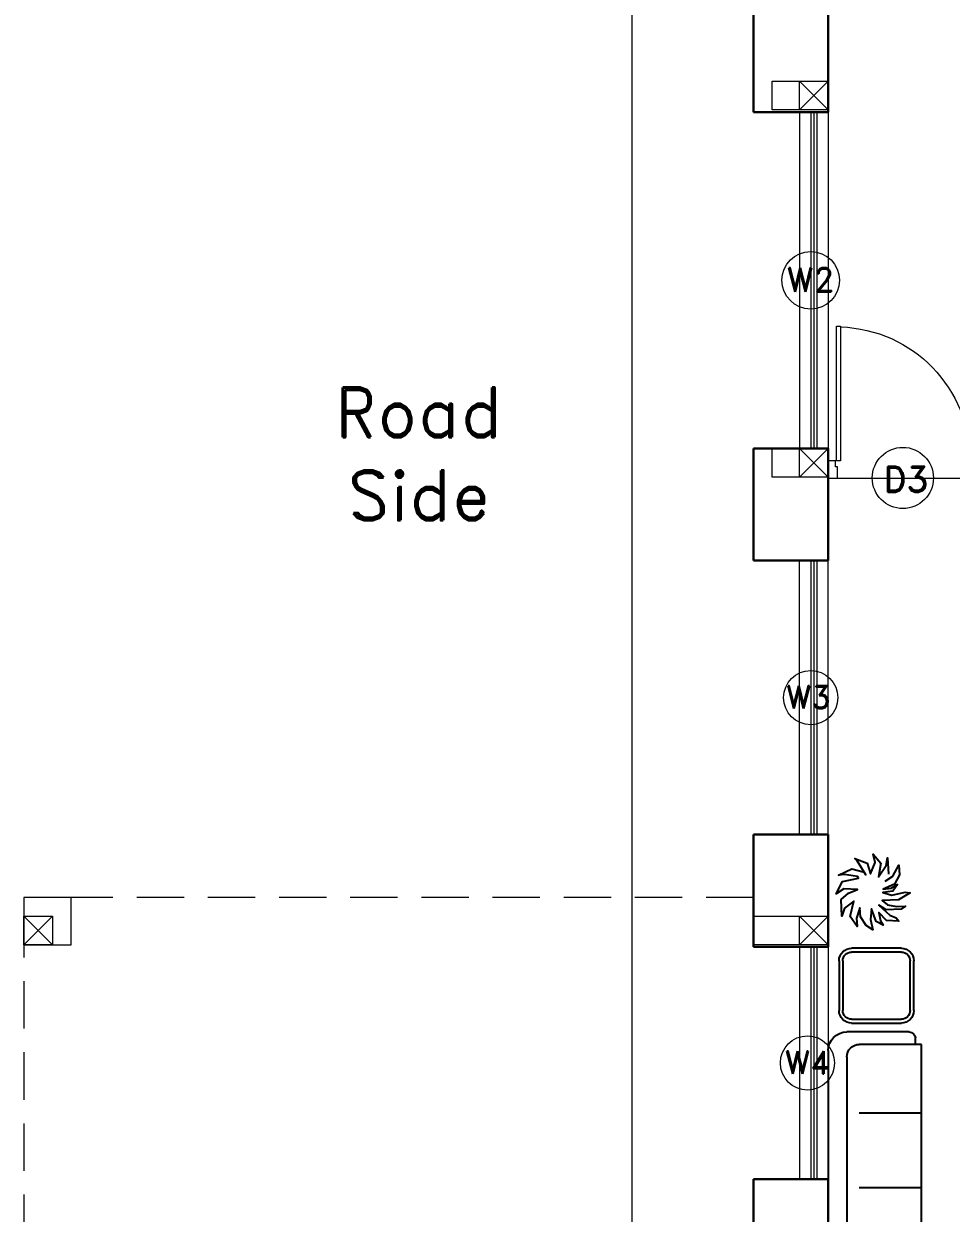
# Model space of a CAD drawing. Header units: inches. Extents: x -605 to 2991212, y -2872845 to 0.
# Drawn here: x 2442706 to 2450154, y -2753269 to -2743721 of the extents above; entities that cross this region are included whole.
import ezdxf

# ---------------------------------------------------------------- set-up
doc = ezdxf.new("R2010")
doc.units = ezdxf.units.IN
doc.header["$LTSCALE"] = 600
doc.header["$MEASUREMENT"] = 0
doc.linetypes.add('DASHED', pattern=[19.05, 12.7, -6.35])
for name, color, linetype in [('CAY', 94, 'Continuous'), ('M40-KOLTUKSUNGERI', 136, 'Continuous'), ('see level', 2, 'Continuous'), ('SnT-ROAD', 25, 'Continuous')]:
    doc.layers.add(name, color=color, linetype=linetype)
for name, color, linetype, lineweight in [('DIM', 251, 'Continuous', 0), ('FURNITURE', 23, 'Continuous', 9), ('object dash', 250, 'DASHED', 5), ('PV_TEXT_ROMANS', 7, 'Continuous', 0), ('rRCC 2', 40, 'Continuous', 15), ('TEXT', 7, 'Continuous', 0), ('WALLS', 7, 'Continuous', 30)]:
    doc.layers.add(name, color=color, linetype=linetype, lineweight=lineweight)
doc.layers.add('window', color=7, linetype='Continuous', lineweight=15, true_color=0x735461)
doc.styles.add('DIM', font='geniso.shx', dxfattribs={"width": 0.85})
doc.styles.add('PV_ROMAND', font='romand.shx')
doc.dimstyles.new('ST-100', dxfattribs={"dimscale": 100, "dimtxt": 2.5, "dimasz": 2, "dimexe": 0.18, "dimexo": 0.0625, "dimgap": 0.2, "dimtad": 0, "dimdec": 0, "dimzin": 0, "dimdsep": 46, "dimtxsty": 'DIM', "dimblk": 'OPEN90', "dimcen": 0.09, "dimclrd": 256, "dimclrt": 7, "dimadec": 0, "dimazin": 0, "dimtfac": 1, "dimtdec": 0, "dimtofl": 0, "dimtmove": 0, "dimatfit": 3, "dimldrblk": 'OPEN90', "dimfxl": 1, "dimtolj": 1, "dimtzin": 0, "dimlwd": -1, "dimarcsym": 0})

# ---------------------------------------------------------------- blocks, each defined once
blk = doc.blocks.new('Archi.Space.tree5413')
at = {"layer": 'CAY'}
blk.add_lwpolyline([(145.517, 88.324), (145.717, 88.02), (146.157, 87.772), (145.771, 87.753), (145.397, 87.943), (145.198, 88.401), (145.238, 88.077), (145.384, 87.829), (145.118, 88.02), (145.064, 88.42), (144.958, 88.058), (145.078, 87.525), (145.051, 87.315), (144.758, 87.791), (144.744, 88.439), (144.558, 88.229), (144.491, 87.867), (144.505, 87.505), (144.385, 87.677), (144.358, 88.286), (144.545, 88.572), (144.145, 88.134), (144.038, 87.886), (143.905, 87.772), (143.932, 88.267), (144.251, 88.572), (143.918, 88.515), (143.745, 88.401), (143.892, 88.686), (144.398, 88.877), (143.972, 88.915), (143.558, 88.819), (143.732, 89.086), (144.078, 89.315), (144.438, 89.334), (144.025, 89.467), (143.692, 89.448), (144.091, 89.734), (144.705, 89.581), (144.425, 89.962), (144.105, 90.057), (144.771, 90.095), (145.038, 89.791), (145.184, 89.429), (145.211, 89.981), (145.011, 90.286), (145.504, 90.038), (145.637, 89.391), (145.704, 89.429), (145.784, 89.962), (145.757, 90.191), (146.011, 89.657), (145.891, 89.2), (145.771, 89.105), (146.33, 89.448), (146.424, 89.543), (146.237, 89.048), (145.811, 88.915), (146.264, 88.724), (146.597, 88.8), (146.237, 88.496), (145.691, 88.591), (146.144, 88.286), (146.45, 88.229), (145.797, 88.191)], dxfattribs=at)
blk = doc.blocks.new('s1')
at = {"layer": 'M40-KOLTUKSUNGERI', "color": 43, "linetype": 'Continuous'}
for p, q in [((4397948.8471, -420035.9972), (4397950.4971, -420035.9972)), ((4397948.6971, -420036.6472), (4397948.6971, -420036.1472)), ((4397948.8971, -420036.1472), (4397950.4471, -420036.1472)), ((4397950.6471, -420036.1472), (4397950.6471, -420036.6472)), ((4397948.7971, -420036.7472), (4397948.7971, -420036.2472)), ((4397949.3471, -420036.2472), (4397949.3471, -420036.7472)), ((4397949.9471, -420036.2472), (4397949.9471, -420036.7472)), ((4397950.5471, -420036.2472), (4397950.5471, -420036.7472)), ((4397948.7971, -420036.6972), (4397948.7471, -420036.6972)), ((4397948.7971, -420036.7472), (4397948.7971, -420036.6972)), ((4397950.5971, -420036.6972), (4397950.5471, -420036.6972)), ((4397950.5471, -420036.7472), (4397948.7971, -420036.7472))]:
    blk.add_line(p, q, dxfattribs=at)
for centre, radius, start, end in [((4397948.8471, -420036.1472), 0.15, 90, 180), ((4397950.4971, -420036.1472), 0.15, 0, 90), ((4397948.8971, -420036.2472), 0.1, 90, 180), ((4397950.4471, -420036.2472), 0.1, 0, 90), ((4397948.7471, -420036.6472), 0.05, 180, 270), ((4397950.5971, -420036.6472), 0.05, 270, 0)]:
    blk.add_arc(centre, radius, start, end, dxfattribs=at)
blk = doc.blocks.new('t1')
at = {"layer": 'M40-KOLTUKSUNGERI', "color": 43, "linetype": 'Continuous'}
for p, q in [((4397947.2402, -420034.8578), (4397947.6402, -420034.8578)), ((4397947.2402, -420034.8878), (4397947.6402, -420034.8878)), ((4397947.1402, -420035.3578), (4397947.1402, -420034.9578)), ((4397947.1702, -420035.3578), (4397947.1702, -420034.9578)), ((4397947.7102, -420034.9578), (4397947.7102, -420035.3578)), ((4397947.7402, -420034.9578), (4397947.7402, -420035.3578)), ((4397947.6402, -420035.4278), (4397947.2402, -420035.4278)), ((4397947.6402, -420035.4578), (4397947.2402, -420035.4578))]:
    blk.add_line(p, q, dxfattribs=at)
for centre, radius, start, end in [((4397947.2402, -420034.9578), 0.1, 89.99996, 180.00004), ((4397947.2402, -420034.9578), 0.07, 89.99996, 180.00004), ((4397947.6402, -420034.9578), 0.1, 359.99996, 90.00004), ((4397947.6402, -420034.9578), 0.07, 359.99996, 90.00004), ((4397947.2402, -420035.3578), 0.1, 179.99996, 270.00004), ((4397947.2402, -420035.3578), 0.07, 179.99996, 270.00004), ((4397947.6402, -420035.3578), 0.1, 269.99996, 0.00004), ((4397947.6402, -420035.3578), 0.07, 269.99996, 0.00004)]:
    blk.add_arc(centre, radius, start, end, dxfattribs=at)
blk = doc.blocks.new('door1')
at = {"layer": 'FURNITURE', "ltscale": 10}
blk.add_line((-29102.45, -2427.68), (-29134.02, -2427.68), dxfattribs=at)
for points in [[(-29103.25, -2391.1), (-29103.25, -2423.54), (-29102.22, -2423.54), (-29102.22, -2391.1)], [(-29134.02, -2425.03), (-29134.47, -2425.03), (-29134.47, -2423.52), (-29136.24, -2423.52), (-29136.24, -2427.68), (-29134.02, -2427.68)], [(-29102.45, -2425.03), (-29102.01, -2425.03), (-29102.01, -2423.52), (-29100.24, -2423.52), (-29100.24, -2427.68), (-29102.45, -2427.68)]]:
    blk.add_lwpolyline(points, close=True, dxfattribs=at)
blk.add_arc((-29102.22, -2423.52), 32.24, 91.8346, 180, dxfattribs=at)
blk = doc.blocks.new('_Open90')
at = {"color": 0, "linetype": 'ByBlock', "lineweight": -2}
for p, q in [((-0.5, 0.5), (0, 0)), ((0, 0), (-1, 0)), ((0, 0), (-0.5, -0.5))]:
    blk.add_line(p, q, dxfattribs=at)
blk = doc.blocks.new('*D2278')
at = {"layer": 'Defpoints', "color": 0, "linetype": 'ByBlock'}
for p in [(2611806, -2241094.8), (2613003.2, -2241094.8), (2613003.2, -2328514.8)]:
    blk.add_point(p, dxfattribs=at)
at = {"layer": 'DIM', "color": 0, "lineweight": -2}
for p, q in [((2612006, -2241094.8), (2611806, -2241094.8)), ((2612006, -2328514.8), (2611806, -2328514.8))]:
    blk.add_line(p, q, dxfattribs=at)
at = {"layer": 'DIM'}
for p, q in [((2611806, -2241294.8), (2611806, -2284363.9)), ((2611806, -2328314.8), (2611806, -2285245.6))]:
    blk.add_line(p, q, dxfattribs=at)
at = {"layer": 'DIM', "linetype": 'ByBlock', "xscale": 200, "yscale": 200, "zscale": 200}
for p, rotation in [((2611806, -2241094.8), 90), ((2611806, -2328514.8), 270)]:
    blk.add_blockref('_Open90', p, dxfattribs=dict(at, rotation=rotation))
at = {"layer": 'DIM', "color": 7, "linetype": 'ByBlock', "insert": (2611806, -2284804.8), "char_height": 300, "attachment_point": 5, "rotation": 90, "style": 'DIM'}
blk.add_mtext('\\A1;87420', dxfattribs=at)
blk = doc.blocks.new('W2')
at = {"layer": 'TEXT'}
blk.add_circle((2459470.1, -2350999.3), 230.9, dxfattribs=at)
at = {"layer": 'TEXT', "insert": (2459278.3, -2350898.4), "char_height": 193.71, "attachment_point": 1, "style": 'PV_ROMAND'}
blk.add_mtext('W2', dxfattribs=at)
blk = doc.blocks.new('W3')
at = {"layer": 'TEXT'}
blk.add_circle((2477450.1, -2350999.3), 217.5, dxfattribs=at)
at = {"layer": 'TEXT', "linetype": 'ByBlock', "style": 'PV_ROMAND'}
blk.add_text('W3', height=182.45, dxfattribs=at).set_placement((2477252, -2351086.7))
blk = doc.blocks.new('W4')
at = {"layer": 'TEXT'}
blk.add_circle((2474517.6, -2350999.3), 217.5, dxfattribs=at)
at = {"layer": 'TEXT', "insert": (2474336.9, -2350904.2), "char_height": 182.45, "attachment_point": 1, "style": 'PV_ROMAND'}
blk.add_mtext('W4', dxfattribs=at)
blk = doc.blocks.new('D3')
at = {"layer": 'TEXT'}
blk.add_circle((2460018.5, -2289363.6), 245.7, dxfattribs=at)
at = {"layer": 'TEXT', "insert": (2459861.4, -2289270.5), "char_height": 206.12, "attachment_point": 1, "style": 'PV_ROMAND'}
blk.add_mtext('D3', dxfattribs=at)
blk = doc.blocks.new('GGG')
at = {"layer": 'object dash', "ltscale": 0.05}
for p, q in [((2612783.2, -2279694.3), (2606923.2, -2279694.3)), ((2606923.2, -2279794.3), (2606923.2, -2287500.3))]:
    blk.add_line(p, q, dxfattribs=at)
at = {"layer": 'rRCC 2', "color": 6}
for p, q in [((2613153.2, -2273142.9), (2613383.2, -2273372.9)), ((2613153.2, -2273372.9), (2613383.2, -2273142.9)), ((2613153.2, -2276090.3), (2613383.2, -2276320.3)), ((2613153.2, -2276320.3), (2613383.2, -2276090.3)), ((2606923.2, -2279844.3), (2607153.2, -2280074.3)), ((2606923.2, -2280074.3), (2607153.2, -2279844.3)), ((2606923.2, -2279844.3), (2607153.2, -2280074.3)), ((2606923.2, -2280074.3), (2607153.2, -2279844.3)), ((2613153.2, -2279844.3), (2613383.2, -2280074.3)), ((2613153.2, -2280074.3), (2613383.2, -2279844.3))]:
    blk.add_line(p, q, dxfattribs=at)
for points in [[(2612933.2, -2273372.9), (2612933.2, -2273142.9), (2613383.2, -2273142.9), (2613383.2, -2273372.9)], [(2613153.2, -2273142.9), (2613383.2, -2273142.9), (2613383.2, -2273372.9), (2613153.2, -2273372.9)], [(2612933.2, -2276320.3), (2612933.2, -2276090.3), (2613383.2, -2276090.3), (2613383.2, -2276320.3)], [(2613153.2, -2276090.3), (2613383.2, -2276090.3), (2613383.2, -2276320.3), (2613153.2, -2276320.3)], [(2606923.2, -2279694.3), (2606923.2, -2280074.3), (2607303.2, -2280074.3), (2607303.2, -2279694.3)], [(2606923.2, -2279844.3), (2607153.2, -2279844.3), (2607153.2, -2280074.3), (2606923.2, -2280074.3)], [(2606923.2, -2279844.3), (2607153.2, -2279844.3), (2607153.2, -2280074.3), (2606923.2, -2280074.3)], [(2612783.2, -2280074.3), (2612783.2, -2279844.3), (2613383.2, -2279844.3), (2613383.2, -2280074.3)], [(2613153.2, -2279844.3), (2613383.2, -2279844.3), (2613383.2, -2280074.3), (2613153.2, -2280074.3)]]:
    blk.add_lwpolyline(points, close=True, dxfattribs=at)
at = {"layer": 'WALLS', "linetype": 'ByBlock'}
for p, q in [((2612783.2, -2272490.3), (2612783.2, -2273390.3)), ((2613383.2, -2272490.3), (2613383.2, -2273390.3)), ((2612783.2, -2273390.3), (2613383.2, -2273390.3)), ((2612783.2, -2276090.3), (2613383.2, -2276090.3)), ((2612783.2, -2276090.3), (2612783.2, -2276990.3)), ((2613383.2, -2276090.3), (2613383.2, -2276990.3)), ((2612783.2, -2276990.3), (2613383.2, -2276990.3)), ((2612783.2, -2279190.3), (2613383.2, -2279190.3)), ((2612783.2, -2279190.3), (2612783.2, -2280090.3)), ((2613383.2, -2279190.3), (2613383.2, -2280090.3)), ((2612783.2, -2280090.3), (2613383.2, -2280090.3)), ((2612783.2, -2281955.3), (2613383.2, -2281955.3)), ((2612783.2, -2281955.3), (2612783.2, -2282855.3)), ((2613383.2, -2281955.3), (2613383.2, -2282855.3))]:
    blk.add_line(p, q, dxfattribs=at)
at = {"layer": 'window', "color": 146, "linetype": 'ByBlock', "true_color": 0x105689}
for p, q in [((2613153.2, -2273390.3), (2613153.2, -2276090.3)), ((2613243.2, -2273390.3), (2613243.2, -2276090.3)), ((2613268.2, -2273390.3), (2613268.2, -2276090.3)), ((2613293.2, -2273390.3), (2613293.2, -2276090.3)), ((2613383.2, -2273390.3), (2613383.2, -2276090.3)), ((2613153.2, -2279190.3), (2613153.2, -2276990.3)), ((2613243.2, -2276990.3), (2613243.2, -2279190.3)), ((2613268.2, -2276990.3), (2613268.2, -2279190.3)), ((2613293.2, -2276990.3), (2613293.2, -2279190.3)), ((2613383.2, -2279190.3), (2613383.2, -2276990.3)), ((2613153.2, -2280090.3), (2613153.2, -2281955.3)), ((2613243.2, -2280090.3), (2613243.2, -2281955.3)), ((2613268.2, -2280090.3), (2613268.2, -2281955.3)), ((2613293.2, -2280090.3), (2613293.2, -2281955.3)), ((2613383.2, -2280090.3), (2613383.2, -2281955.3))]:
    blk.add_line(p, q, dxfattribs=at)
at = {"xscale": 200, "yscale": 200, "zscale": 200, "rotation": 90.00000000000001}
blk.add_blockref('Archi.Space.tree5413', (2631505.4, -2308666.5), dxfattribs=at)
at = {"layer": 'FURNITURE', "xscale": -33.33333333364662, "yscale": 33.33333333364662, "zscale": 33.33333333364662}
blk.add_blockref('door1', (1643375.2, -2195404.8), dxfattribs=at)
at = {"layer": 'see level', "color": 7, "linetype": 'ByBlock', "xscale": -1000, "yscale": 1000, "zscale": 1000, "rotation": 89.9999999999999}
for name, p in [('t1', (-417421387, 4395667037.7)), ('s1', (-417422614, 4395667923))]:
    blk.add_blockref(name, p, dxfattribs=at)
at = {"layer": 'SnT-ROAD', "color": 4, "linetype": 'ByBlock'}
for name, p in [('W2', (153773.1, 76259)), ('D3', (153964.6, 13036.3)), ('W3', (135793.1, 72909)), ('W4', (138699.3, 69976.5))]:
    blk.add_blockref(name, p, dxfattribs=at)
at = {"layer": 'PV_TEXT_ROMANS', "insert": (2609683.1, -2275599.8), "char_height": 400, "width": 823.028, "attachment_point": 1, "style": 'PV_ROMAND'}
blk.add_mtext('\\pxqc;Road Side', dxfattribs=at)
at = {"layer": 'DIM'}
dim = blk.add_linear_dim(base=(2611806, -2241094.8), p1=(2613003.2, -2328514.8), p2=(2613003.2, -2241094.8), angle=90, dimstyle='ST-100', override={"dimtxt": 3, "dimexe": 0, "dimexo": 0, "dimtmove": 1, "dimfxl": 2, "dimfxlon": 1, "dimtfillclr": 256, "dimarcsym": 1}, dxfattribs=at)
dim.commit()
dim.dimension.update_dxf_attribs({"geometry": '*D2278', "text_midpoint": (2611806, -2284804.8)})

msp = doc.modelspace()

# ---------------------------------------------------------------- block references
at = {"layer": 'SnT-ROAD', "color": 1, "linetype": 'ByBlock'}
msp.add_blockref('GGG', (-164217.6, -471039.5), dxfattribs=at)

doc.saveas('drawing.dxf')
